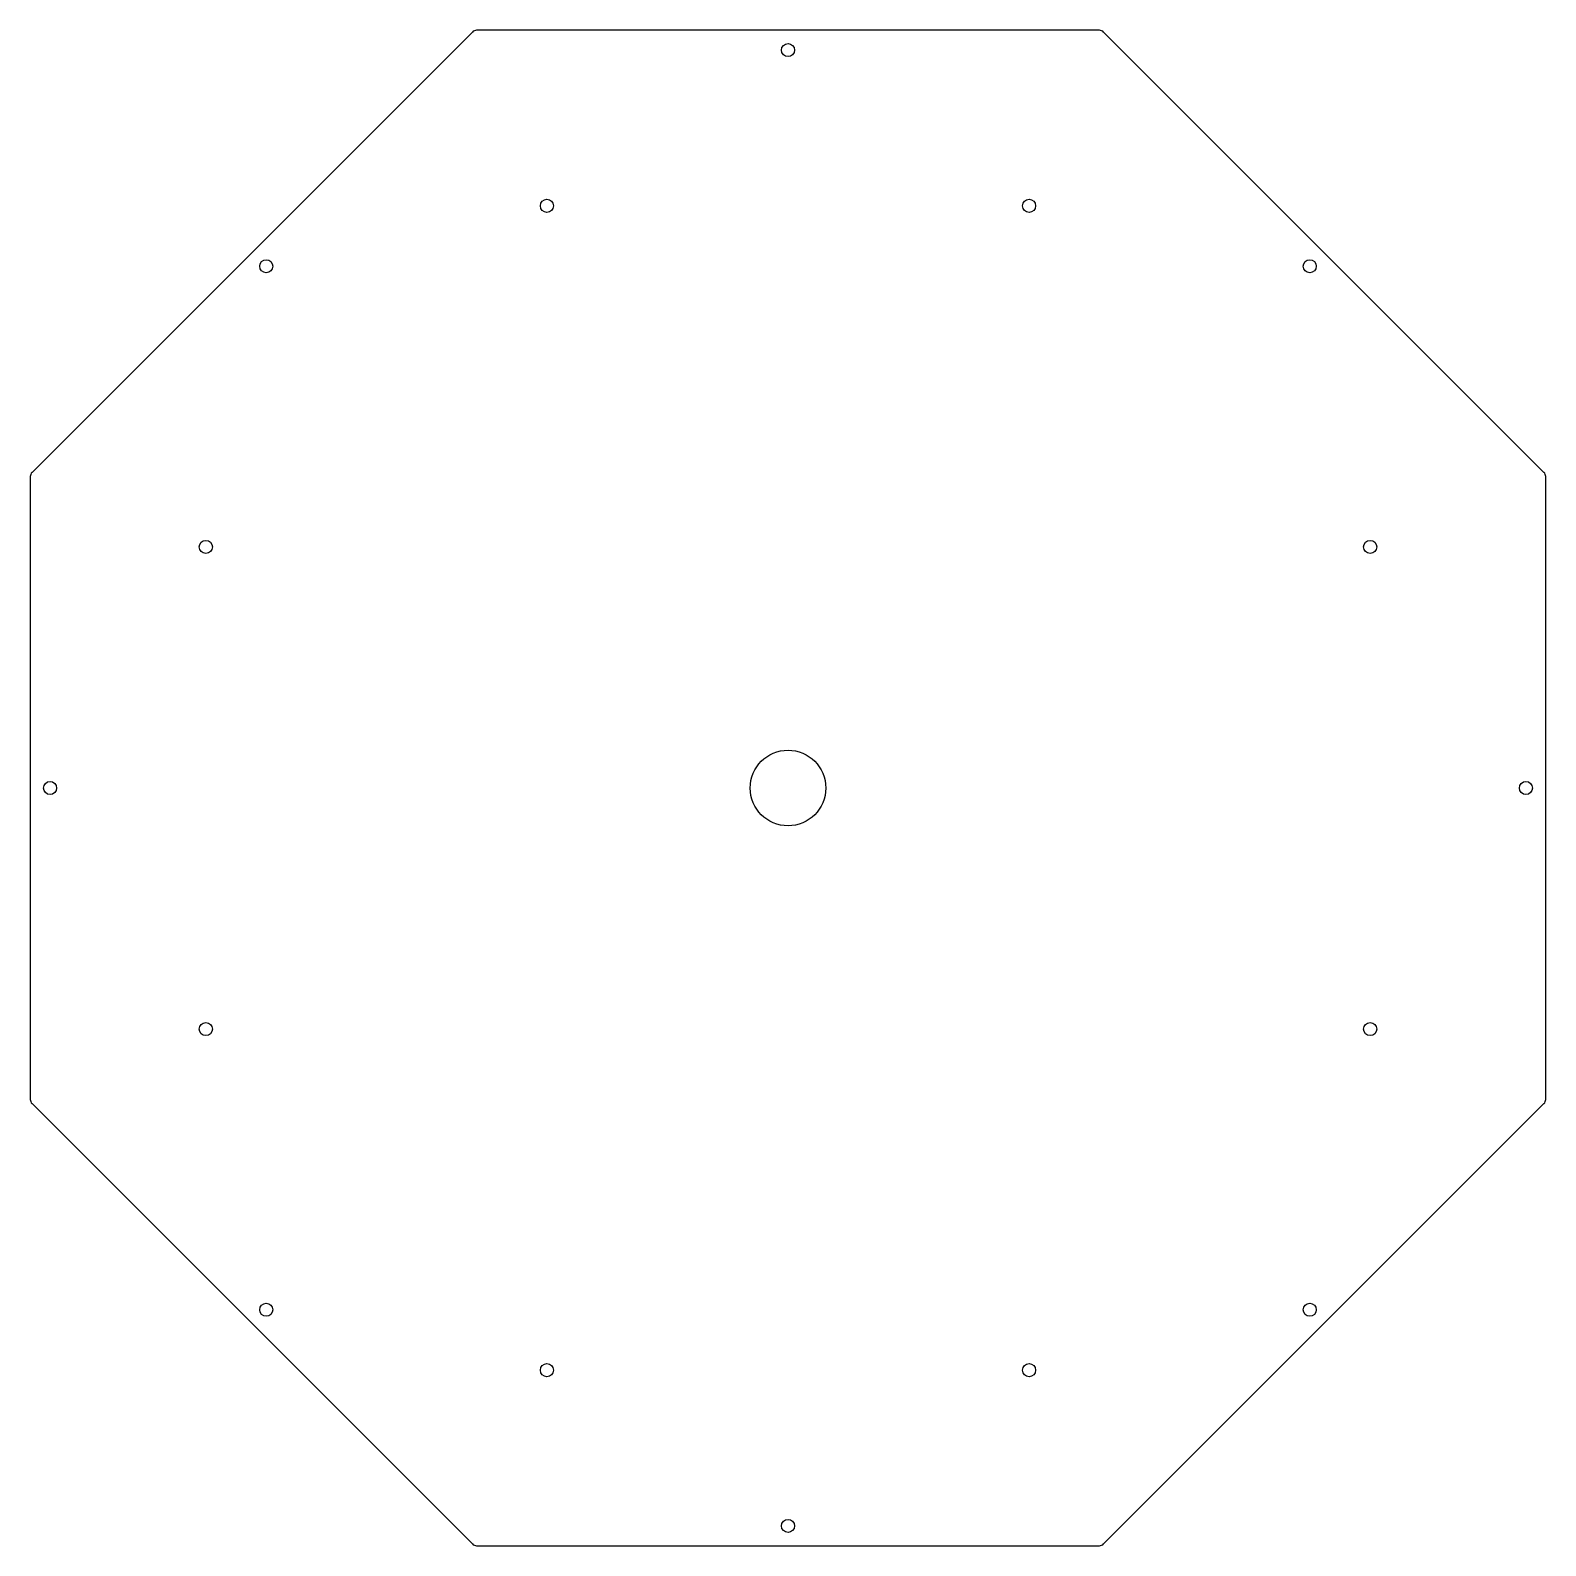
# Model space of a CAD drawing. Header units: inches. Extents: x -15 to 15, y -15 to 15.
import ezdxf

# ---------------------------------------------------------------- set-up
doc = ezdxf.new("R2010")
doc.units = ezdxf.units.IN
doc.header["$MEASUREMENT"] = 0

msp = doc.modelspace()

# ---------------------------------------------------------------- linework, layer by layer
msp.add_lwpolyline([(6.182, -15.043, 0.198912), (6.266, -15.009), (15.009, -6.266, 0.198912), (15.043, -6.182), (15.043, 6.182, 0.198912), (15.009, 6.266), (6.266, 15.009, 0.198912), (6.182, 15.043), (-6.182, 15.043, 0.198912), (-6.266, 15.009), (-15.009, 6.266, 0.198912), (-15.043, 6.182), (-15.043, -6.182, 0.198912), (-15.009, -6.266), (-6.266, -15.009, 0.198912), (-6.182, -15.043)], format="xyb", close=True)
for centre, radius in [((0, 14.65), 0.13), ((-4.787, 11.558), 0.13), ((4.787, 11.558), 0.13), ((-10.359, 10.359), 0.13), ((10.359, 10.359), 0.13), ((-11.558, 4.787), 0.13), ((11.558, 4.787), 0.13), ((0, 0), 0.75), ((-14.65, 0), 0.13), ((14.65, 0), 0.13), ((-11.558, -4.787), 0.13), ((11.558, -4.787), 0.13), ((-10.359, -10.359), 0.13), ((10.359, -10.359), 0.13), ((-4.787, -11.558), 0.13), ((4.787, -11.558), 0.13), ((0, -14.65), 0.13)]:
    msp.add_circle(centre, radius)

doc.saveas('drawing.dxf')
